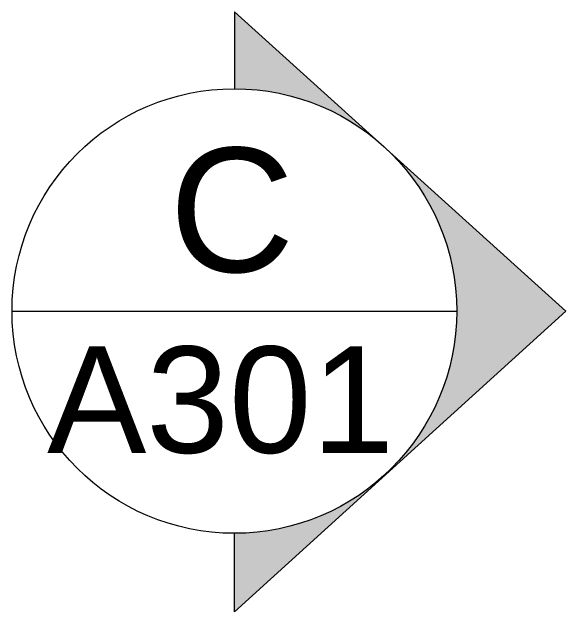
# Model space of a CAD drawing. Header units: inches. Extents: x 278 to 13058, y 15 to 10330.
# Drawn here: x 5935.6 to 5998.1, y 5693.2 to 5760.9 of the extents above; entities that cross this region are included whole.
import ezdxf

# ---------------------------------------------------------------- set-up
doc = ezdxf.new("R2010")
doc.units = ezdxf.units.IN
doc.header["$MEASUREMENT"] = 0
for name, color, linetype, lineweight in [('A-ANNO-DIMS', 3, 'Continuous', 18), ('A-ANNO-SYMB', 3, 'Continuous', 18), ('A-ANNO-TEXT', 3, 'Continuous', 18)]:
    doc.layers.add(name, color=color, linetype=linetype, lineweight=lineweight)
doc.styles.get("Standard").update_dxf_attribs({"font": 'arial.ttf'})

msp = doc.modelspace()

# ---------------------------------------------------------------- hatches: boundary and pattern name
at = {"layer": 'A-ANNO-SYMB'}
h = msp.add_hatch(color=256, dxfattribs=at)
h.dxf.hatch_style = 1
h.paths.add_polyline_path([(5960.665, 5760.925), (5976.573, 5746.578, 0.173502), (5960.665, 5752.269)])
h.paths.add_polyline_path([(5985.743, 5727.191, 0.200178), (5978.311, 5745.01), (5998.069, 5727.191), (5977.521, 5708.622, 0.211497)])
h.paths.add_polyline_path([(5960.665, 5702.112, 0.186388), (5977.521, 5708.622), (5960.665, 5693.236)])

# ---------------------------------------------------------------- linework, layer by layer
for p, q in [((5998.069, 5727.191), (5960.665, 5760.925)), ((5960.665, 5760.925), (5960.665, 5752.269)), ((5935.586, 5727.191), (5985.743, 5727.191)), ((5998.069, 5727.191), (5960.665, 5693.236)), ((5960.665, 5693.236), (5960.665, 5702.112))]:
    msp.add_line(p, q, dxfattribs=at)
msp.add_circle((5960.665, 5727.191), 25.078, dxfattribs=at)

# ---------------------------------------------------------------- texts
at = {"layer": 'A-ANNO-DIMS', "insert": (5967.443, 5745.596), "char_height": 14, "attachment_point": 3}
msp.add_mtext_dynamic_manual_height_columns('C', width=58.09241, gutter_width=1, heights=[0], dxfattribs=at)
at = {"layer": 'A-ANNO-TEXT', "insert": (5978.699, 5723.192), "char_height": 12, "attachment_point": 3}
msp.add_mtext_dynamic_manual_height_columns('A301', width=41.49786, gutter_width=1, heights=[14.306], dxfattribs=at)

doc.saveas('drawing.dxf')
